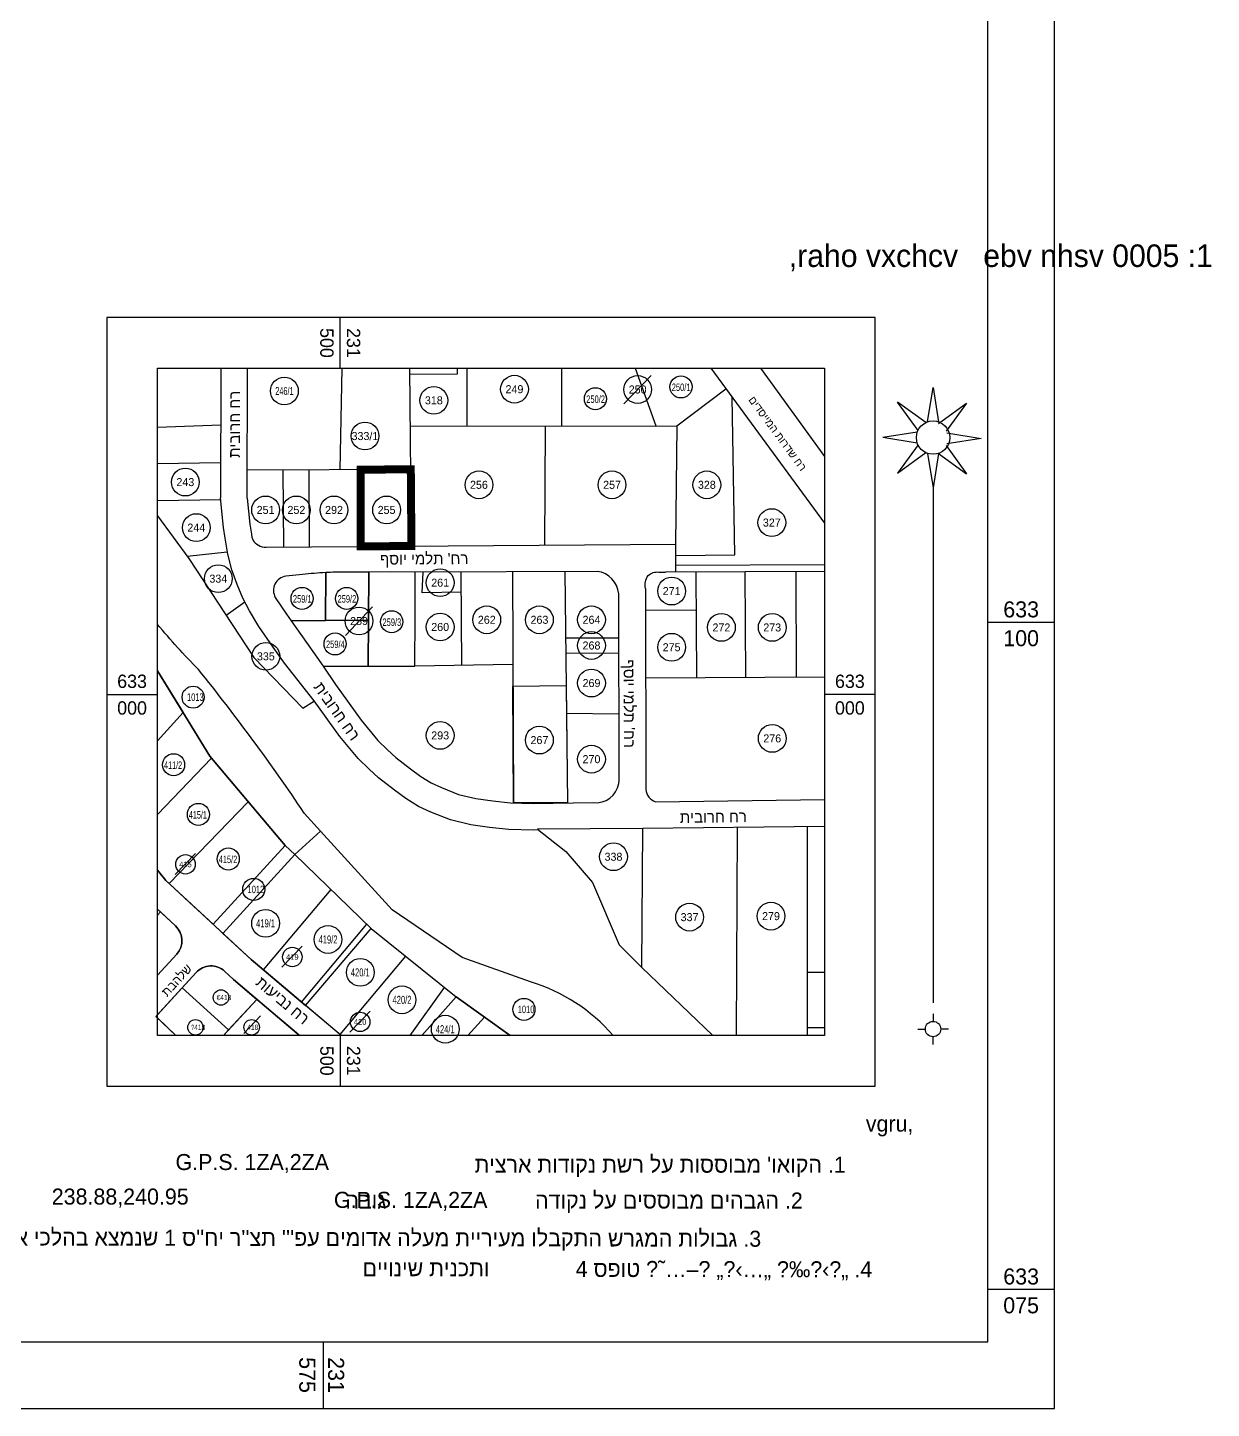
# Model space of a CAD drawing. Extents: x 231477 to 231608, y 633071 to 633188.
# Drawn here: x 231563.9 to 231608.3, y 633070.5 to 633122.3 of the extents above; entities that cross this region are included whole.
import ezdxf
from ezdxf.enums import TextEntityAlignment as Align

# ---------------------------------------------------------------- set-up
doc = ezdxf.new("R2010")
doc.units = 0
doc.header["$MEASUREMENT"] = 0
for name, color, linetype in [('1201', 7, 'Continuous'), ('1202', 7, 'Continuous'), ('1203', 7, 'Continuous')]:
    doc.layers.add(name, color=color, linetype=linetype)
doc.styles.add('h1-1', font='MIRYL')
doc.styles.add('HEB', font='heb', dxfattribs={"width": 0.75, "height": 100})
doc.styles.add('hebtext', font='hebtxt.shx')
doc.styles.add('hebtxt', font='hebtxt')
doc.styles.add('MIRYL', font='miryl', dxfattribs={"height": 0.5})

# ---------------------------------------------------------------- blocks, each defined once
blk = doc.blocks.new('1')
blk.add_circle((0, 0), 8.279027730903078)
at = {"style": 'HEB', "width": 0.75}
blk.add_attdef('N1', (-4.625086297222879, -2.783176625962369), '', height=5.600000000000001, dxfattribs=at)
blk = doc.blocks.new('TR_LOT')
blk.add_circle((0, 0), 10.40188097692603)
at = {"flags": 8}
blk.add_attdef('LOT', text='', height=6, dxfattribs=at).set_placement((0, 0), align=Align.MIDDLE_CENTER)
blk = doc.blocks.new('1201-mar')
at = {"style": 'hebtxt'}
for tag, p in [('C1', (0, 1)), ('C2', (0, -3))]:
    blk.add_attdef(tag, text='', height=2, dxfattribs=at).set_placement(p, align=Align.CENTER)

msp = doc.modelspace()

# ---------------------------------------------------------------- linework, layer by layer
at = {"layer": '1201'}
for p, q in [((231599.9007834606, 633100), (231602.4007834606, 633100)), ((231599.9007834606, 633075), (231602.4007834606, 633075)), ((231575, 633073.0376515322), (231575, 633070.5376515322))]:
    msp.add_line(p, q, dxfattribs=at)
msp.add_lwpolyline([(231479.0714941669, 633073.0376515322), (231599.9007834606, 633073.0376515322), (231599.9007834606, 633185.6272491636), (231479.0714941669, 633185.6272491636)], close=True, dxfattribs=at)
msp.add_lwpolyline([(231479.0714941669, 633073.0376515322), (231599.9007834606, 633073.0376515322), (231599.9007834606, 633185.6272491636), (231479.0714941669, 633185.6272491636), (231479.0714941669, 633073.0376515322)], dxfattribs=at)
at = {"layer": '1202'}
msp.add_lwpolyline([(231476.5714941669, 633070.5376515322), (231602.4007834606, 633070.5376515322), (231602.4007834606, 633188.1272491636), (231476.5714941669, 633188.1272491636), (231476.5714941669, 633070.5376515322)], dxfattribs=at)
at = {"layer": '1203'}
for p, q in [((231575.63485403, 633105.7120299699), (231575.7026678759, 633109.514282158)), ((231586.6854870511, 633109.514282158), (231587.4569250014, 633107.3583790022)), ((231591.3788641523, 633109.514282158), (231593.783324941, 633106.20569688)), ((231591.3788641522, 633109.514282158), (231593.783324941, 633106.20569688)), ((231597.643510198, 633107.5052787181), (231597.849073783, 633108.7900511243)), ((231597.849073783, 633108.7900511243), (231598.054637368, 633107.5052787181)), ((231597.2863644441, 633107.1870496534), (231596.5232485683, 633108.2408763389)), ((231597.5770752539, 633107.4777604633), (231596.5232485683, 633108.2408763389)), ((231598.054637368, 633107.4502422083), (231599.1084640536, 633108.213358084)), ((231599.1084640536, 633108.213358084), (231598.3453481778, 633107.1595313984)), ((231597.2588461892, 633107.1206147092), (231595.974073783, 633106.9150511243)), ((231597.2588461892, 633106.7094875393), (231595.974073783, 633106.9150511243)), ((231598.3728664327, 633107.0930964543), (231599.6576388389, 633106.8875328694)), ((231599.6576388389, 633106.8875328694), (231598.3728664327, 633106.6819692843)), ((231597.2863644441, 633106.6430525951), (231596.5232485683, 633105.5892259096)), ((231596.5232485683, 633105.5892259096), (231597.5770752539, 633106.3523417853)), ((231597.643510198, 633106.3248235304), (231597.849073783, 633105.0400511243)), ((231598.054637368, 633106.3248235304), (231597.849073783, 633105.0400511243)), ((231598.054637368, 633106.3248235304), (231599.1084640536, 633105.5617076546)), ((231598.3453481778, 633106.6155343401), (231599.1084640536, 633105.5617076546)), ((231597.849073783, 633105.0400511243), (231597.849073783, 633085.7301278841)), ((231597.849073783, 633085.3276931697), (231597.849073783, 633085.0400511243)), ((231597.2737896921, 633084.7524090788), (231597.5614317376, 633084.7524090788)), ((231598.4243578739, 633084.7524090788), (231598.1367158285, 633084.7524090788)), ((231597.849073783, 633084.1771249878), (231597.849073783, 633084.4647670334))]:
    msp.add_line(p, q, dxfattribs=at)
for points in [[(231566.883324941, 633082.614282158), (231595.683324941, 633082.614282158), (231595.683324941, 633111.4142821579), (231566.883324941, 633111.4142821579)], [(231568.783324941, 633109.514282158), (231593.783324941, 633109.514282158), (231593.783324941, 633084.514282158), (231568.783324941, 633084.514282158)], [(231578.4375884858, 633101.8790655856), (231577.5142547771, 633101.8847172097), (231576.7045885907, 633101.8792313221), (231576.6951259395, 633100.0696256738), (231576.6861396049, 633098.3511092197), (231578.4355767718, 633098.349395578), (231578.443876947, 633100.2249749276)], [(231576.6951259395, 633100.0696256738), (231575.0825467602, 633100.0586996546), (231573.7987422571, 633100.0500012462), (231574.3712832611, 633099.2397665126), (231574.9994484258, 633098.3527613994), (231576.6861396049, 633098.3511092197)], [(231582.1052833557, 633097.6050598623), (231584.1002287816, 633097.6220694731), (231584.1504411374, 633093.2273624273), (231582.1247322802, 633093.2289853023)], [(231572.1876449258, 633093.2693000654), (231573.5679229792, 633091.6323894146), (231570.8676838154, 633088.6772704157), (231569.9816388064, 633089.4962538383), (231569.2182015171, 633090.2019103536), (231572.1876449258, 633093.2693000654)], [(231586.9407469676, 633087.0591797876), (231586.968459266, 633092.2629259424), (231583.031970482, 633092.2427815595), (231584.0938367711, 633091.406666168), (231585.0899198602, 633090.2425569574), (231586.0911080756, 633087.907318632)], [(231570.8676838154, 633088.6772704157), (231571.23486517, 633088.3378797083), (231573.9353486333, 633091.2932660666), (231573.5679229792, 633091.6323894146)]]:
    msp.add_lwpolyline(points, close=True, dxfattribs=at)
for points in [[(231575.634919017, 633109.514282158), (231575.634919017, 633111.4142821579)], [(231571.1606391439, 633109.514282158), (231571.1493531886, 633104.6547056796)], [(231572.1493504918, 633104.6523832704), (231572.1606418407, 633109.514282158)], [(231578.3024469672, 633102.8542134564), (231578.2466273227, 633109.514282158)], [(231578.3024469672, 633102.8542134564), (231578.2466273227, 633109.514282158)], [(231578.2485187028, 633109.2886139088), (231580.0318589175, 633109.3014052426), (231580.0320645558, 633109.514282158)], [(231580.3895854545, 633107.3461313281), (231580.3909551649, 633109.514282158)], [(231583.9299708443, 633109.514282158), (231583.9246530441, 633107.3522575876)], [(231589.5213669523, 633109.514282158), (231593.783324941, 633103.7161800322)], [(231587.280745848, 633109.2473664402), (231586.2656444671, 633108.1780203141)], [(231578.2648299799, 633107.3424491346), (231588.2508055652, 633107.3597547944), (231590.0906051982, 633108.739872487)], [(231588.1970452489, 633102.4934285884), (231590.4216830799, 633102.5279838906), (231590.3172416174, 633108.4315491513)], [(231571.1556872006, 633107.3820437717), (231568.783324941, 633107.2927947459)], [(231583.2993310983, 633102.8898405292), (231583.3289092008, 633107.3512251657)], [(231588.2508055652, 633107.3597547944), (231588.1947545735, 633102.924744202)], [(231568.783324941, 633105.9467638752), (231571.1524361567, 633105.9821891569)], [(231578.2783710709, 633105.7268065247), (231572.1517662153, 633105.6925604386)], [(231578.2783710709, 633105.7268065247), (231572.1517662153, 633105.6925604386)], [(231573.4790736329, 633105.6999797329), (231573.5046964987, 633102.8200061782)], [(231574.4831453714, 633102.8269823795), (231574.4672003287, 633105.7055030974)], [(231576.3972333943, 633105.7162914671), (231576.400017824, 633102.8406494074)], [(231571.1560552655, 633104.5850967837), (231568.783324941, 633104.5445767738)], [(231583.0690256788, 633092.2136042321), (231582.8645618393, 633092.2110180856), (231581.9509009538, 633092.2328542529), (231581.2337117899, 633092.3075106889), (231580.5244291592, 633092.4094880361), (231579.7700951186, 633092.5908921645), (231579.0327807539, 633092.8822165099), (231578.5620084467, 633093.0979480997), (231578.0943969529, 633093.3935989484), (231577.6664751301, 633093.7011798964), (231577.0700370328, 633094.1649799591), (231576.7151250668, 633094.4871886853), (231576.3046625051, 633094.8934315869), (231575.6241127758, 633095.7131136332), (231574.6628421178, 633097.0577060388), (231573.5494872707, 633098.4594160247), (231573.1158029827, 633099.0639604905), (231572.5782437292, 633099.841099838), (231572.2310782922, 633100.4302887564), (231571.988577274, 633100.8956088137), (231571.7667217593, 633101.4067146229), (231571.569487444, 633101.959456003), (231571.4170159585, 633102.5493240553), (231571.3165783876, 633103.1452240372), (231571.2556600532, 633103.5505847409), (231571.1493531886, 633104.6547056796)], [(231572.1493504918, 633104.6523832704), (231572.2485080021, 633103.6728970405), (231572.3041501826, 633103.3026447403), (231572.3232097835, 633103.1895633928)], [(231568.783324941, 633103.9874407458), (231569.966435837, 633102.3896624467), (231572.393376225, 633098.6809813284), (231574.2299937107, 633096.7732872982), (231574.6679211647, 633097.0506016423)], [(231588.1947545735, 633102.924744202), (231588.2003462709, 633101.8718728872)], [(231569.9017487992, 633102.4770215823), (231571.4029536578, 633102.632756228)], [(231580.1640592485, 633101.1224781058), (231578.7072069148, 633101.1051376472), (231578.7358361385, 633101.8801486734)], [(231580.1598185981, 633101.8674308347), (231580.1796556016, 633098.3826753314)], [(231582.0862787276, 633101.8811662213), (231582.1247322802, 633093.2289853023)], [(231584.0514057751, 633101.8951772975), (231584.1504411374, 633093.2273624273)], [(231593.783324941, 633101.9015235456), (231587.8281055222, 633101.8698959526)], [(231593.783324941, 633102.1515270713), (231588.1990185639, 633102.1218693616)], [(231588.9644525948, 633101.8759309818), (231588.9887440667, 633097.9274517475)], [(231590.8385064683, 633097.9378966666), (231590.8036157134, 633101.8856985988)], [(231592.7056684624, 633101.8958002165), (231592.7145695145, 633097.9484900956)], [(231571.3546496579, 633100.2682908584), (231572.0576308094, 633100.7631062976)], [(231576.8403229894, 633100.5702243879), (231575.8252216085, 633099.5008782616)], [(231587.0702611429, 633100.4461272327), (231588.9731715977, 633100.458692779)], [(231586.0722987259, 633099.404059076), (231584.0799420529, 633099.3976131198)], [(231584.0862670701, 633098.8440322855), (231586.0733807226, 633098.8512199842)], [(231568.783324941, 633098.180244942), (231568.7840773066, 633098.1792880984), (231568.783324941, 633098.178491235)], [(231568.7874766773, 633098.1749651285), (231568.783324941, 633098.1802448794)], [(231568.783324941, 633098.1784912349), (231568.7845313147, 633098.1797689584)], [(231568.7840773066, 633098.1792880984), (231568.7874766773, 633098.1749651285), (231569.7474881232, 633096.6093360222), (231568.783324941, 633095.5529735006)], [(231568.783324941, 633098.178491235), (231568.7840773066, 633098.1792880984)], [(231568.7840773066, 633098.1792880984), (231568.783324941, 633098.178491235)], [(231568.783324941, 633092.79048835), (231570.8073668724, 633094.906210716), (231570.7497384584, 633094.9745538767), (231568.7874766773, 633098.1749651285)], [(231582.1016643423, 633098.4193502662), (231578.4355767718, 633098.349395578)], [(231582.1052833557, 633097.6050598623), (231584.1002287816, 633097.6220694731)], [(231587.0752117508, 633097.9166467435), (231593.783324941, 633097.9545249592)], [(231566.883324941, 633097.2851465392), (231568.783324941, 633097.2851465392)], [(231595.683324941, 633097.2851465392), (231593.783324941, 633097.2851465392)], [(231568.783324941, 633092.79048835), (231570.8073668724, 633094.906210716), (231570.7497384584, 633094.9745538767), (231569.7474881232, 633096.6093360222), (231568.783324941, 633095.5529735006)], [(231569.7474881232, 633096.6093360222), (231568.783324941, 633095.5529735006)], [(231584.1120786478, 633096.5849404684), (231586.0778526838, 633096.5663008841)], [(231568.783324941, 633092.79048835), (231570.8073668724, 633094.906210716), (231572.1876449258, 633093.2693000654), (231569.2182015171, 633090.2019103536), (231569.0955937974, 633090.3152372609), (231568.783324941, 633090.7016240885)], [(231568.783324941, 633090.7016240885), (231569.0955937974, 633090.3152372609), (231570.8676838154, 633088.6772704157), (231573.5679229792, 633091.6323894146), (231570.8073668724, 633094.906210716), (231568.783324941, 633092.79048835)], [(231572.1876449258, 633093.2693000654), (231569.2182015171, 633090.2019103536)], [(231593.783324941, 633092.3491232896), (231586.968459266, 633092.2629259424)], [(231593.1341074261, 633092.3409117077), (231593.1276822577, 633084.514282158)], [(231590.5072789658, 633092.3076864535), (231590.4672593884, 633084.514282158)], [(231570.2061419717, 633091.3272441888), (231569.4451479516, 633090.5447497594)], [(231576.7875064929, 633088.5234811136), (231576.7875064929, 633088.5234811136), (231573.9353486333, 633091.2932660666), (231571.23486517, 633088.3378797083), (231572.2989041425, 633087.3543740505), (231574.3381319946, 633085.6326731752), (231576.7893305132, 633088.526008333)], [(231575.6627837646, 633084.514282158), (231572.2989041425, 633087.3543740505), (231569.0955937974, 633090.3152372609), (231568.783324941, 633090.7016240885)], [(231575.2809438498, 633089.9865708291), (231572.7486599069, 633086.9746494933)], [(231568.783324941, 633089.2421243524), (231568.8943839772, 633089.1394709785), (231568.783324941, 633089.0180277819)], [(231574.1822521766, 633085.7642810378), (231576.6271457953, 633088.6792864025)], [(231574.2109270008, 633087.8561644955), (231573.4499329807, 633087.0736700661)], [(231578.0757946126, 633087.486529573), (231575.6160630528, 633084.553728015)], [(231586.9407469676, 633087.0591797876), (231589.5959199919, 633084.514282158)], [(231593.1296278745, 633086.8842778528), (231593.783324941, 633086.8817791058)], [(231569.4703053452, 633084.514282158), (231568.7279925225, 633085.2237639516), (231569.711796179, 633086.3004303875), (231571.4481370889, 633084.7217134172), (231571.2547308809, 633084.514282158)], [(231574.11266579, 633084.514282158), (231573.9052179512, 633084.689428415), (231572.5135576767, 633085.8643940816), (231571.2547308809, 633084.514282158)], [(231579.9727469785, 633085.959520299), (231578.6917540877, 633084.514282158)], [(231581.9988838721, 633084.514282158), (231579.9727469785, 633085.959520299)], [(231569.4703053452, 633084.514282158), (231568.783324941, 633085.1708787765)], [(231572.6439035071, 633085.2520835703), (231572.0229924218, 633084.5817920055)], [(231576.7519350125, 633085.4236390023), (231575.9909409924, 633084.6411445729)], [(231593.783324941, 633084.7980662157), (231593.1279194454, 633084.8032053701)], [(231575.634919017, 633084.514282158), (231575.634919017, 633082.614282158)]]:
    msp.add_lwpolyline(points, dxfattribs=at)
at = {"layer": '1203', "flags": 128}
msp.add_lwpolyline([(231572.1493504918, 633104.6523832704), (231572.1606418407, 633109.514282158)], dxfattribs=at)
at = {"layer": '1203', "const_width": 0.3}
msp.add_lwpolyline([(231576.3972333943, 633105.7162914671), (231578.2783710709, 633105.7268065247), (231578.3024469672, 633102.8542134564), (231576.400017824, 633102.8406494074)], close=True, dxfattribs=at)
at = {"layer": '1203'}
for points in [[(231572.3232097835, 633103.1895633928), (231572.3584483654, 633103.0908634816, 0.2825811341080169), (231572.8582947706, 633102.8153974259), (231588.1947545735, 633102.924744202)], [(231574.9994484258, 633098.3527613994), (231575.461622145, 633097.6598607464), (231576.4165834478, 633096.3240936506), (231577.0428338923, 633095.569811893), (231577.4032523712, 633095.2130986082), (231577.7139877476, 633094.9309958351), (231578.2654444513, 633094.502174043), (231578.6539176968, 633094.2229478789), (231579.0396504424, 633093.9790654784), (231579.4250922205, 633093.8024366362), (231580.0722230491, 633093.5467452052), (231580.7129024137, 633093.3926730362), (231581.3566829221, 633093.3001132786), (231582.0147171903, 633093.2316146235), (231582.8701864172, 633093.2111692159), (231585.1104667664, 633093.2395052437, 0.4022610677028806), (231586.0728964791, 633093.9600452766), (231586.0827404075, 633094.0689506488), (231586.0690451874, 633101.0664331287, 0.3511284489167351), (231585.2733793317, 633101.9038897951), (231578.4375884858, 633101.8790655856)], [(231587.0686744627, 633101.2568310151, -0.195797412362274), (231587.175769212, 633101.7523424951, -0.2034226014710738), (231587.5794790107, 633101.878184565), (231587.8281055222, 633101.8698959526)], [(231587.0686744627, 633101.2568310151), (231587.083389189, 633093.7384386202, 0.3028349800334686), (231587.4531791027, 633093.2691368752), (231593.783324941, 633093.3492032777)], [(231568.783324941, 633086.7667810632), (231569.5065022381, 633087.5582202063, 0.4125371948134438), (231569.4619105781, 633088.6148984418), (231568.783324941, 633089.2421243524)], [(231568.783324941, 633089.2421243524), (231569.4619105781, 633088.6148984418, -0.4125371948132658), (231569.5065022381, 633087.5582202063), (231568.783324941, 633086.7667810632)], [(231568.783324941, 633089.0180277819), (231568.8943839772, 633089.1394709785), (231569.4619105781, 633088.6148984418, -0.4125371948137043), (231569.5065022381, 633087.5582202063), (231568.783324941, 633086.7667810632)], [(231574.11266579, 633084.514282158), (231571.6366289258, 633086.6047767694), (231571.2978173509, 633086.9179449046, 0.4158919194086843), (231570.2350702651, 633086.8730971402), (231568.7279925225, 633085.2237639516), (231569.4703053452, 633084.514282158)], [(231568.783324941, 633085.2843192844), (231570.2350702651, 633086.8730971402, -0.415891919407936), (231571.2978173509, 633086.9179449046), (231571.6366289258, 633086.6047767694), (231574.11266579, 633084.514282158)]]:
    msp.add_lwpolyline(points, format="xyb", dxfattribs=at)
for points in [[(231573.7987422571, 633100.0500012462), (231575.0825467602, 633100.0586996546), (231575.0919592456, 633101.8587118512, 0.0190505278239128), (231574.2190868357, 633101.7824584772), (231573.5913939963, 633101.724282881, 0.5232718980709733), (231573.2012033947, 633100.9301152545), (231573.6192958563, 633100.3039458646), (231573.7987422571, 633100.0500012462)], [(231576.7045884652, 633101.8792073124), (231575.452895462, 633101.8707504839, 0.007849580079677534), (231575.0919592462, 633101.8587118512), (231575.0825467602, 633100.0586996546), (231576.6951259395, 633100.0696256738)], [(231571.4481370888, 633084.7217134172), (231569.711796179, 633086.3004303875), (231570.2350702651, 633086.8730971402, -0.4158919194108979), (231571.2978173509, 633086.9179449046), (231571.6366289258, 633086.6047767694), (231572.5135576767, 633085.8643940816)]]:
    msp.add_lwpolyline(points, format="xyb", close=True, dxfattribs=at)
for points, elevation in [([(231568.783324941, 633098.1802448794), (231568.7874766773, 633098.1749651285), (231570.7497384584, 633094.9745538767), (231573.5679229792, 633091.6323894146), (231573.9353486334, 633091.2932660665), (231574.9003202557, 633092.1702295165), (231574.2842272111, 633092.8481509337, 0.02202407521248805), (231570.3208070752, 633098.225400251, -0.02003211202646217), (231568.783324941, 633099.9191105141, -0.02003211202646217)], 0.012), ([(231574.9003202557, 633092.1702295165), (231574.2842272111, 633092.8481509337, 0.02202407521248805), (231570.3208070752, 633098.225400251, -0.0200321120265335), (231568.783324941, 633099.9191105141, -0.0200321120265335)], 0.006), ([(231585.8607533367, 633084.514282158, 0.1397948438172743), (231582.7639281671, 633086.5234721679), (231580.1984714576, 633087.4345276197), (231577.5863197158, 633089.2146750324), (231574.9003202557, 633092.1702295165), (231574.9003202557, 633092.1702295165), (231573.9353486334, 633091.2932660665), (231576.7875064929, 633088.5234811136), (231579.9727469785, 633085.959520299), (231581.9988838721, 633084.514282158)], 0.012), ([(231585.8607533367, 633084.514282158, 0.1397948438176636), (231582.7639281671, 633086.5234721679), (231580.1984714576, 633087.4345276197), (231577.5863197158, 633089.2146750324), (231574.9003202557, 633092.1702295165)], 0.006)]:
    msp.add_lwpolyline(points, format="xyb", dxfattribs=dict(at, elevation=elevation))
for points, elevation in [([(231573.9353486334, 633091.2932660665), (231576.7875064929, 633088.5234811136), (231579.9727469785, 633085.959520299), (231581.9988838721, 633084.514282158)], 0.006), ([(231575.6627837646, 633084.514282158), (231574.3381319946, 633085.6326731752), (231576.7875064929, 633088.5234811136), (231579.9727469785, 633085.959520299), (231578.6917540877, 633084.514282158)], 0.012), ([(231578.2527714291, 633084.514282158), (231579.5375311415, 633086.30984749)], 0.012), ([(231581.0461289771, 633085.19387973), (231580.4131025529, 633084.514282158)], 0.012)]:
    msp.add_lwpolyline(points, dxfattribs=dict(at, elevation=elevation))
for centre, radius in [((231597.849073783, 633106.9150511243), 0.625), ((231597.849073783, 633084.7524090788), 0.2876420454543894)]:
    msp.add_circle(centre, radius, dxfattribs=at)

# ---------------------------------------------------------------- block references
at = {"layer": '1203', "xscale": 0.25, "yscale": 0.25, "zscale": 0.25, "rotation": 270}
for p in [(231575.634919017, 633110.464282158), (231575.634919017, 633083.5642821579)]:
    msp.add_blockref('1201-mar', p, dxfattribs=at).add_auto_attribs({'C1': '231', 'C2': '500'})
at = {"layer": '1203'}
ref = msp.add_blockref('TR_LOT', (231573.5428055709, 633108.663714272), dxfattribs=dict(at, xscale=0.05, yscale=0.05, zscale=0.1))
ref.add_attrib('LOT', '246/1', dxfattribs={"layer": '0', "height": 0.3, "width": 0.6, "flags": 8}).set_placement((231573.5428055709, 633108.663714272), align=Align.MIDDLE_CENTER)
for name, p, xscale, yscale, zscale, values in [('TR_LOT', (231582.1635004841, 633108.7311222955), 0.04999999998835847, 0.04999999998835847, 0.1, {'LOT': '249'}), ('TR_LOT', (231586.7794564124, 633108.7192892195), 0.04999999998835847, 0.04999999998835847, 0.1, {'LOT': '250'}), ('TR_LOT', (231579.1414277923, 633108.3127619814), 0.04999999998835847, 0.04999999998835847, 0.1, {'LOT': '318'}), ('TR_LOT', (231576.5600578525, 633106.9747002964), 0.04999999998835847, 0.04999999998835847, 0.1, {'LOT': '333/1'}), ('TR_LOT', (231569.8287060592, 633105.24928479), 0.04999999998835847, 0.04999999998835847, 0.1, {'LOT': '243'}), ('TR_LOT', (231580.8319281683, 633105.1474896698), 0.04999999998835847, 0.04999999998835847, 0.1, {'LOT': '256'}), ('TR_LOT', (231585.820679218, 633105.1474896698), 0.04999999998835847, 0.04999999998835847, 0.1, {'LOT': '257'}), ('TR_LOT', (231589.3727349316, 633105.1474896698), 0.04999999998835847, 0.04999999998835847, 0.1, {'LOT': '328'}), ('TR_LOT', (231572.8369594117, 633104.20661382), 0.04999999998835847, 0.04999999998835847, 0.1, {'LOT': '251'}), ('TR_LOT', (231573.9912603366, 633104.20661382), 0.04999999998835847, 0.04999999998835847, 0.1, {'LOT': '252'}), ('TR_LOT', (231575.4020724483, 633104.20661382), 0.04999999998835847, 0.04999999998835847, 0.1, {'LOT': '292'}), ('TR_LOT', (231577.3704298644, 633104.20661382), 0.04999999998835847, 0.04999999998835847, 0.1, {'LOT': '255'}), ('TR_LOT', (231591.8082659735, 633103.732623291), 0.04999999998835847, 0.04999999998835847, 0.1, {'LOT': '327'}), ('TR_LOT', (231570.2395194061, 633103.5445503704), 0.04999999998835847, 0.04999999998835847, 0.1, {'LOT': '244'}), ('TR_LOT', (231571.0649125111, 633101.6319129625), 0.04999999998835847, 0.04999999998835847, 0.1, {'LOT': '334'}), ('TR_LOT', (231579.3790866749, 633101.4805763073), 0.04999999998835847, 0.04999999998835847, 0.1, {'LOT': '261'}), ('TR_LOT', (231588.0531783764, 633101.165066752), 0.04999999998835847, 0.04999999998835847, 0.1, {'LOT': '271'}), ('TR_LOT', (231576.3390335539, 633100.0421471671), 0.04999999998835847, 0.04999999998835847, 0.1, {'LOT': '259'}), ('TR_LOT', (231579.3790866749, 633099.8207077332), 0.04999999998835847, 0.04999999998835847, 0.1, {'LOT': '260'}), ('TR_LOT', (231581.1257464132, 633100.0893593314), 0.04999999998835847, 0.04999999998835847, 0.1, {'LOT': '262'}), ('TR_LOT', (231583.0997481897, 633100.0893593314), 0.04999999998835847, 0.04999999998835847, 0.1, {'LOT': '263'}), ('TR_LOT', (231585.0499506697, 633100.0893593314), 0.04999999998835847, 0.04999999998835847, 0.1, {'LOT': '264'}), ('TR_LOT', (231589.9190538147, 633099.80222931), 0.04999999998835847, 0.04999999998835847, 0.1, {'LOT': '272'}), ('TR_LOT', (231591.8234850322, 633099.80222931), 0.04999999998835847, 0.04999999998835847, 0.1, {'LOT': '273'}), ('TR_LOT', (231585.0499506697, 633099.1263196365), 0.04999999998835847, 0.04999999998835847, 0.1, {'LOT': '268'}), ('TR_LOT', (231588.0531783764, 633099.0603700102), 0.04999999998835847, 0.04999999998835847, 0.1, {'LOT': '275'}), ('TR_LOT', (231572.8464558457, 633098.7201322392), 0.04999999998835847, 0.04999999998835847, 0.1, {'LOT': '335'}), ('1201-mar', (231567.833324941, 633097.2851465392), 0.25, 0.25, 0.25, {'C1': '633', 'C2': '000'}), ('TR_LOT', (231585.0499506697, 633097.7179039196), 0.04999999998835847, 0.04999999998835847, 0.1, {'LOT': '269'}), ('1201-mar', (231594.733324941, 633097.2851465392), 0.25, 0.25, 0.25, {'C1': '633', 'C2': '000'}), ('1', (231570.1221866714, 633097.1899609774), 0.04999999998835847, 0.04999999998835847, 0.04999999998835847, {'N1': '1013'}), ('TR_LOT', (231579.3790866749, 633095.7562456103), 0.04999999998835847, 0.04999999998835847, 0.1, {'LOT': '293'}), ('TR_LOT', (231583.0997481897, 633095.5815192431), 0.04999999998835847, 0.04999999998835847, 0.1, {'LOT': '267'}), ('TR_LOT', (231591.8234850322, 633095.6442452592), 0.04999999998835847, 0.04999999998835847, 0.1, {'LOT': '276'}), ('TR_LOT', (231585.0499506697, 633094.8664328345), 0.04999999998835847, 0.04999999998835847, 0.1, {'LOT': '270'}), ('TR_LOT', (231585.8743750131, 633091.2098157512), 0.04999999998835847, 0.04999999998835847, 0.1, {'LOT': '338'}), ('TR_LOT', (231569.8350299208, 633090.9243575908), 0.03500000000349246, 0.03500000000349246, 0.03500000000349246, {'LOT': '415'}), ('1', (231572.3936130568, 633089.9844035082, 11.5), 0.04999999998835847, 0.04999999998835847, 0.04999999998835847, {'N1': '1012'}), ('TR_LOT', (231588.7255546439, 633088.9464415464), 0.04999999998835847, 0.04999999998835847, 0.1, {'LOT': '337'}), ('TR_LOT', (231591.7766663546, 633088.9835542073), 0.04999999998835847, 0.04999999998835847, 0.1, {'LOT': '279'}), ('TR_LOT', (231573.8398149499, 633087.4532778974), 0.03500000000349246, 0.03500000000349246, 0.03500000000349246, {'LOT': '419'}), ('1', (231571.165633762, 633085.934466467), 0.03500000000349246, 0.03500000000349246, 0.03500000000349246, {'N1': '€418'}), ('1', (231582.5180957096, 633085.4886811074), 0.04999999998835847, 0.04999999998835847, 0.04999999998835847, {'N1': '1010'}), ('1', (231570.2110405669, 633084.8166007911), 0.03500000000349246, 0.03500000000349246, 0.03500000000349246, {'N1': '\x81418'}), ('1', (231572.3130235385, 633084.818183407), 0.03500000000349246, 0.03500000000349246, 0.03500000000349246, {'N1': '418'}), ('TR_LOT', (231576.3808229616, 633085.0207524042), 0.03500000000349246, 0.03500000000349246, 0.03500000000349246, {'LOT': '420'})]:
    msp.add_blockref(name, p, dxfattribs=dict(at, xscale=xscale, yscale=yscale, zscale=zscale)).add_auto_attribs(values)
ref = msp.add_blockref('1', (231588.4028805059, 633108.8186129802), dxfattribs=dict(at, xscale=0.04999999998835847, yscale=0.04999999998835847, zscale=0.04999999998835847))
ref.add_attrib('N1', '250/1', (231588.0592040557, 633108.6634668772), dxfattribs={"layer": '0', "height": 0.28, "style": 'HEB', "width": 0.6})
ref = msp.add_blockref('1', (231585.1966012956, 633108.3713118392), dxfattribs=dict(at, xscale=0.04999999998835847, yscale=0.04999999998835847, zscale=0.04999999998835847))
ref.add_attrib('N1', '250/2', (231584.8529248454, 633108.2161657361), dxfattribs={"layer": '0', "height": 0.28, "style": 'HEB', "width": 0.6})
ref = msp.add_blockref('1', (231574.2031001424, 633100.8881488488), dxfattribs=dict(at, xscale=0.04999999998835847, yscale=0.04999999998835847, zscale=0.04999999998835847))
ref.add_attrib('N1', '259/1', (231573.8594236922, 633100.7330027458), dxfattribs={"layer": '0', "height": 0.28, "style": 'HEB', "width": 0.6})
ref = msp.add_blockref('1', (231575.8756961169, 633100.8881488488), dxfattribs=dict(at, xscale=0.04999999998835847, yscale=0.04999999998835847, zscale=0.04999999998835847))
ref.add_attrib('N1', '259/2', (231575.5320196666, 633100.7330027458), dxfattribs={"layer": '0', "height": 0.28, "style": 'HEB', "width": 0.6})
ref = msp.add_blockref('1', (231577.5611543321, 633100.0148046163), dxfattribs=dict(at, xscale=0.04999999998835847, yscale=0.04999999998835847, zscale=0.04999999998835847))
ref.add_attrib('N1', '259/3', (231577.2174778819, 633099.8596585133), dxfattribs={"layer": '0', "height": 0.28, "style": 'HEB', "width": 0.6})
ref = msp.add_blockref('1', (231575.4433009909, 633099.1855687135), dxfattribs=dict(at, xscale=0.04999999998835847, yscale=0.04999999998835847, zscale=0.04999999998835847))
ref.add_attrib('N1', '259/4', (231575.0996245407, 633099.0304226105), dxfattribs={"layer": '0', "height": 0.28, "style": 'HEB', "width": 0.6})
ref = msp.add_blockref('1', (231569.3891298471, 633094.6554562391), dxfattribs=dict(at, xscale=0.04999999998835847, yscale=0.04999999998835847, zscale=0.04999999998835847))
ref.add_attrib('N1', '411/2', (231569.0306972011, 633094.5008390073), dxfattribs={"layer": '0', "height": 0.28, "style": 'HEB', "width": 0.7})
ref = msp.add_blockref('1', (231570.3195481837, 633092.7946422013), dxfattribs=dict(at, xscale=0.04999999998835847, yscale=0.04999999998835847, zscale=0.04999999998835847))
ref.add_attrib('N1', '415/1', (231569.9611155377, 633092.6400249696), dxfattribs={"layer": '0', "height": 0.28, "style": 'HEB', "width": 0.7})
ref = msp.add_blockref('1', (231571.4385605206, 633091.1267979401), dxfattribs=dict(at, xscale=0.04999999998835847, yscale=0.04999999998835847, zscale=0.04999999998835847))
ref.add_attrib('N1', '415/2', (231571.0801278746, 633090.9721807084), dxfattribs={"layer": '0', "height": 0.28, "style": 'HEB', "width": 0.65})
ref = msp.add_blockref('TR_LOT', (231572.8359970344, 633088.7149905137), dxfattribs=dict(at, xscale=0.05000000000608214, yscale=0.05000000000608214, zscale=0.05000000000608214, rotation=0.06062154204462671))
ref.add_attrib('LOT', '419/1', dxfattribs={"layer": '0', "height": 0.3000000000000002, "rotation": 0.06062154204462671, "width": 0.65}).set_placement((231572.8359970344, 633088.7149905137), align=Align.MIDDLE_CENTER)
ref = msp.add_blockref('TR_LOT', (231575.177769017, 633088.1093465392, 11.5295), dxfattribs=dict(at, xscale=0.05000000000608214, yscale=0.05000000000608214, zscale=0.05000000000608214, rotation=0.06062154204462671))
ref.add_attrib('LOT', '419/2', dxfattribs={"layer": '0', "height": 0.3000000000000002, "rotation": 0.06062154204462671, "width": 0.65}).set_placement((231575.177769017, 633088.1093465392, 11.5295), align=Align.MIDDLE_CENTER)
ref = msp.add_blockref('TR_LOT', (231576.3865278523, 633086.8765405258), dxfattribs=dict(at, xscale=0.05000000000608214, yscale=0.05000000000608214, zscale=0.05000000000608214, rotation=0.06062154204462671))
ref.add_attrib('LOT', '420/1', dxfattribs={"layer": '0', "height": 0.3000000000000002, "rotation": 0.06062154204462671, "width": 0.65}).set_placement((231576.3865278523, 633086.8765405258), align=Align.MIDDLE_CENTER)
ref = msp.add_blockref('TR_LOT', (231577.9491531428, 633085.8482263633), dxfattribs=dict(at, xscale=0.05000000000608214, yscale=0.05000000000608214, zscale=0.05000000000608214, rotation=0.06062154204462671))
ref.add_attrib('LOT', '420/2', dxfattribs={"layer": '0', "height": 0.3000000000000002, "rotation": 0.06062154204462671, "width": 0.65}).set_placement((231577.9491531428, 633085.8482263633), align=Align.MIDDLE_CENTER)
ref = msp.add_blockref('TR_LOT', (231579.5698255605, 633084.747143), dxfattribs=dict(at, xscale=0.05000000000608214, yscale=0.05000000000608214, zscale=0.05000000000608214, rotation=0.06062154204462671))
ref.add_attrib('LOT', '424/1', dxfattribs={"layer": '0', "height": 0.3000000000000002, "rotation": 0.06062154204462671, "width": 0.65}).set_placement((231579.5698255605, 633084.747143), align=Align.MIDDLE_CENTER)

# ---------------------------------------------------------------- texts
at = {"layer": '1201', "style": 'hebtxt'}
for p in [(231601.1507834606, 633100), (231601.1507834606, 633075)]:
    msp.add_text('633', height=0.6, dxfattribs=at).set_placement(p, align=Align.BOTTOM_CENTER)
for s, p in [('100', (231601.1507834606, 633099.7)), ('075', (231601.1507834606, 633074.7))]:
    msp.add_text(s, height=0.6, dxfattribs=at).set_placement(p, align=Align.TOP_CENTER)
msp.add_text('575', height=0.6, rotation=269.9999999779589, dxfattribs=at).set_placement((231574.7, 633071.7876515322), align=Align.TOP_CENTER)
msp.add_text('231', height=0.6, rotation=269.9999999779589, dxfattribs=at).set_placement((231575, 633071.7876515322), align=Align.BOTTOM_CENTER)
at = {"layer": '1203'}
for s, height, style, p in [(',raho vxchcv   ebv nhsv 0005 :1', 0.8450000000000001, 'MIRYL', (231592.4450939563, 633113.3101247912, 702.5559999999998)), ('vgru,', 0.6, 'h1-1', (231595.330916772, 633080.9095203505, -555.7599999999999)), ('G.P.S. 1ZA,2ZA', 0.6, 'hebtext', (231569.4612553176, 633079.4689185643, 34.23949999999957)), ('238.88,240.95', 0.6, 'hebtext', (231564.8239344797, 633078.1747589322, 813.8894999999997)), ('G.P.S. 1ZA,2ZA', 0.6, 'hebtext', (231575.397266414, 633078.0519448243, 34.23949999999957))]:
    msp.add_text(s, height=height, dxfattribs=dict(at, style=style)).set_placement(p)
at = {"layer": '1203', "style": 'hebtxt'}
for s, height, rotation, p in [('תיבורח חר', 0.42, 89.8669360026075, (231571.8773936012, 633107.4133028064, 1.360999999999962)), ('םידסיימה תורדש חר', 0.294, 306.3181510000471, (231591.9061499053, 633106.9831375752, 1.360999999999962)), ("ףסוי ימלת 'חר", 0.42, 0.3882009996399427, (231578.7800578068, 633102.1656500155, 1.360999999999962)), ("ףסוי ימלת 'חר", 0.42, 270.1121370001432, (231586.260709701, 633096.9473996393, 1.360999999999962)), ('תיבורח חר', 0.42, 305.305615999888, (231575.3351197599, 633096.5433110106, 1.360999999999962)), ('תיבורח חר', 0.4199999999999999, 0.724662999811393, (231589.6186476284, 633092.4906974146, 1.360999999999962)), ('תבהלש', 0.336, 47.58050199939209, (231569.627093354, 633086.4685593598, 1.088799999999969)), ('תועיבנ חר', 0.42, 319.8259120003937, (231573.3402222902, 633085.6672888373, 1.360999999999962)), ("םייפוס רושיא יכלהב אצמנש 1 ס''חי ר''צת '''פע םימודא הלעמ תייריעמ ולבקתה שרגמה תולובג .3", 0.6, 359.9047742496906, (231575.5003171285, 633076.621499458)), ('םייוניש תינכתו', 0.6, 359.9047742496906, (231578.8469425087, 633075.4861116982)), ('4 ספוט %%138˜…–%%140 „%%144‹…„ %%154‰%%144‹%%154„ .4 ', 0.6, 359.9047742496906, (231590.125548945, 633075.4562102995))]:
    msp.add_text(s, height=height, rotation=rotation, dxfattribs=at).set_placement(p, align=Align.CENTER)
at = {"layer": '1203', "style": 'hebtext'}
for s, p in [("תיצרא תודוקנ תשר לע תוססובמ 'ואוקה .1", (231587.6234155378, 633079.3689058016)), ('הבוג                         הדוקנ לע םיססובמ םיהבגה .2', (231584.3975902692, 633078.0279570394))]:
    msp.add_text(s, height=0.6, dxfattribs=at).set_placement(p, align=Align.CENTER)

doc.saveas('drawing.dxf')
